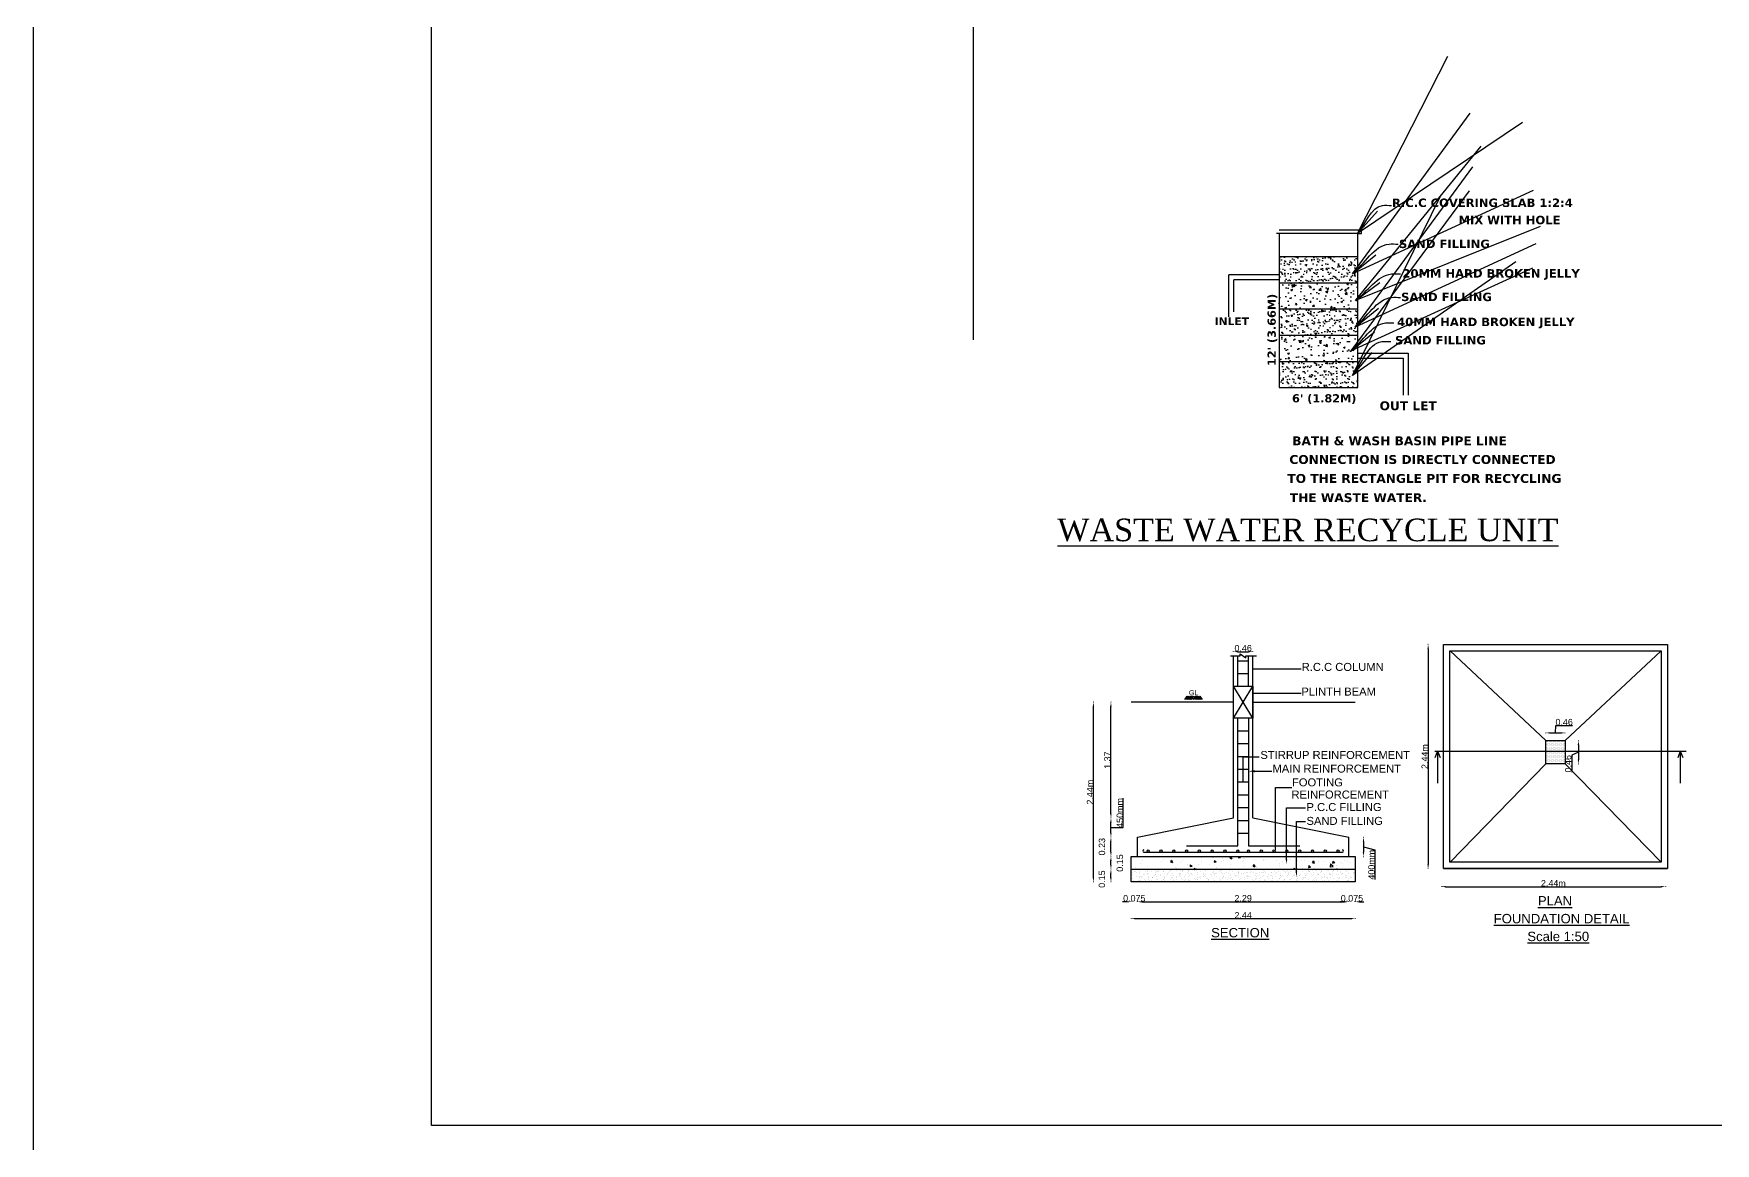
# Model space of a CAD drawing. Header units: metres. Extents: x -4258 to 185371, y -3317 to 113.
# Drawn here: x 4490.7 to 4546.6, y -717.4 to -680.5 of the extents above; entities that cross this region are included whole.
import ezdxf

# ---------------------------------------------------------------- set-up
doc = ezdxf.new("R2010")
doc.units = ezdxf.units.M
doc.header["$LTSCALE"] = 0.5
doc.header["$MEASUREMENT"] = 0
doc.styles.add('RD', font='ARIALN.TTF')
doc.styles.add('RomanS', font='verdanab.ttf')
doc.styles.add('S', font='swiss.ttf')
doc.styles.get("Standard").update_dxf_attribs({"font": 'times.ttf'})
doc.dimstyles.new('Aec_Arch_I$7', dxfattribs={"dimscale": 96, "dimtxt": 0.125, "dimasz": 0.125, "dimexe": 0.125, "dimexo": 0.125, "dimgap": 0.0625, "dimtad": 0, "dimdec": 1, "dimzin": 3, "dimdsep": 46, "dimlunit": 4, "dimtxsty": 'RomanS', "dimblk": 'OBLIQUE', "dimcen": 0.09375, "dimdle": 0.125, "dimadec": 0, "dimazin": 0, "dimtfac": 0.75, "dimtdec": 1, "dimtofl": 0, "dimtmove": 2, "dimatfit": 3, "dimfxl": 0, "dimfrac": 1, "dimtolj": 1, "dimtzin": 0, "dimarcsym": 0})
pattern_1 = [(50, (4502.26075, -693.5074), (0.5854746, -0.0512224), [0.06122, -0.673419]), (355, (4502.26075, -693.5074), (-0.113258, 0.613988), [0.048976, -0.538735]), (100.4514, (4502.30954, -693.51167), (0.472217, 0.562766), [0.052029, -0.572318]), (46.1842, (4502.26075, -693.34415), (0.871152, -0.135107), [0.09183, -1.010128]), (96.6356, (4502.3333, -693.3554), (0.762933, 0.795139), [0.078043, -0.858477]), (351.1842, (4502.26075, -693.34415), (0.762932, 0.79514), [0.073464, -0.808103]), (21, (4502.34237, -693.38496), (0.4872345, -0.328644), [0.06122, -0.673419]), (326, (4502.3424, -693.38496), (0.19861, 0.591915), [0.048976, -0.538735]), (71.4514, (4502.383, -693.41235), (0.685845, 0.26327), [0.052029, -0.572318]), (37.5, (4502.26075, -693.5074), (0.0099257, 0.2717297), [0, -0.532205, 0, -0.5468978, 0, -0.5407758]), (7.5, (4502.26075, -693.5074), (0.2147345, 0.3219446), [0, -0.3118133, 0, -0.519961, 0, -0.206107]), (327.5, (4502.07872, -693.5074), (0.4357407, -0.0184108), [0, -0.2040663, 0, -0.636687, 0, -0.8448346]), (317.5, (4501.9971, -693.5074), (0.4760346, 0.0817122), [0, -0.265286, 0, -0.4228254, 0, -0.599955])]

# ---------------------------------------------------------------- blocks, each defined once
blk = doc.blocks.new('_Oblique')
at = {"color": 0, "linetype": 'ByBlock', "lineweight": -2}
blk.add_line((-0.5, -0.5), (0.5, 0.5), dxfattribs=at)
blk = doc.blocks.new('fd')
at = {"color": 0}
for p, q in [((-65.9, 378.8), (-56.7, 378.8)), ((-63, 382.6), (-63, 382.9)), ((-63, 226.9), (-63, 378.8)), ((-59, 382.7), (-49, 382.7)), ((-59, 350.3), (-59, 378.8)), ((-56.7, 378.8), (-56.7, 380.8)), ((-56.7, 380.8), (-51.4, 376.9)), ((-51.4, 376.9), (-51.4, 378.8)), ((-51.4, 378.8), (-41.5, 378.8)), ((-49, 350.3), (-49, 378.8)), ((-45, 382.6), (-45, 382.9)), ((-45, 226.9), (-45, 378.8)), ((119.5, 389.4), (119.2, 389.4)), ((119.4, 385.4), (119.4, 183.4)), ((133.8, 389.4), (343.8, 389.4)), ((133.8, 389.4), (343.8, 389.4)), ((133.8, 179.4), (133.8, 389.4)), ((139.8, 383.4), (337.8, 383.4)), ((139.8, 185.4), (139.8, 383.4)), ((229.8, 299.4), (140.2, 383.4)), ((247.8, 299.4), (337.8, 383.4)), ((337.8, 383.4), (337.8, 185.4)), ((343.8, 389.4), (343.8, 179.4)), ((-59, 374.3), (-49, 374.3)), ((-45, 320.3), (-63, 350.3)), ((-63, 320.3), (-45, 350.3)), ((-63, 350.3), (-45, 350.3)), ((-63, 320.3), (-63, 350.3)), ((-59, 362.3), (-49, 362.3)), ((-45, 350.3), (-46.5, 347.8)), ((-45, 350.3), (-45, 320.3)), ((-194.2, 335.3), (-194.5, 335.3)), ((-194.3, 170.9), (-194.3, 331.3)), ((-177.8, 335.3), (-178.1, 335.3)), ((-177.9, 230.9), (-177.9, 331.3)), ((-63, 335.3), (-159, 335.3)), ((-106.8, 340.9), (-108.9, 338)), ((-105.8, 340.9), (-107.9, 338)), ((-104.8, 340.9), (-106.9, 338)), ((-103.7, 340.9), (-105.9, 338)), ((-102.7, 340.9), (-104.9, 338)), ((-101.7, 340.9), (-103.9, 338)), ((-100.7, 340.9), (-102.9, 338)), ((-100.7, 339.2), (-101.6, 338)), ((-100.7, 340.9), (-98.6, 338)), ((-100.7, 339.2), (-99.8, 338)), ((-99.7, 340.9), (-97.5, 338)), ((-98.7, 340.9), (-96.5, 338)), ((-97.7, 340.9), (-95.5, 338)), ((-96.7, 340.9), (-94.5, 338)), ((-95.7, 340.9), (-93.5, 338)), ((-94.7, 340.9), (-92.5, 338)), ((-45, 335.3), (51, 335.3)), ((-45, 320.3), (-63, 320.3)), ((-49, 320.3), (-59, 320.3)), ((-59, 200.9), (-59, 320.3)), ((-49, 320.3), (-49, 200.9)), ((-49, 308.3), (-59, 308.3)), ((229.8, 306.4), (229.8, 306.7)), ((233.8, 306.6), (243.8, 306.6)), ((238.8, 306.6), (239, 313.5)), ((239, 313.5), (254.8, 313.5)), ((247.8, 306.4), (247.8, 306.7)), ((-49, 296.3), (-59, 296.3)), ((-49, 284.3), (-59, 284.3)), ((229.8, 299.4), (247.8, 299.4)), ((229.8, 277.5), (229.8, 299.4)), ((247.8, 299.4), (247.8, 277.5)), ((260.3, 288.5), (254, 285.6)), ((254, 285.6), (254, 269.8)), ((260.1, 299.4), (260.4, 299.4)), ((260.3, 295.4), (260.3, 281.5)), ((-49, 272.3), (-59, 272.3)), ((229.8, 277.5), (140.2, 185.4)), ((247.8, 277.5), (229.8, 277.5)), ((247.8, 277.5), (337.8, 185.4)), ((260.1, 277.5), (260.4, 277.5)), ((-49, 260.3), (-59, 260.3)), ((-166.4, 217.9), (-166.4, 245.4)), ((-49, 248.3), (-59, 248.3)), ((-177.8, 226.9), (-178.1, 226.9)), ((-177.8, 226.9), (-178.1, 226.9)), ((-177.9, 212.9), (-177.9, 222.9)), ((-153, 208.9), (-63, 226.9)), ((-49, 236.3), (-59, 236.3)), ((-49, 224.3), (-59, 224.3)), ((-45, 226.9), (45, 208.9)), ((-177.8, 208.9), (-178.1, 208.9)), ((-177.8, 208.9), (-178.1, 208.9)), ((-177.9, 217.9), (-166.4, 217.9)), ((-153, 190.9), (-153, 208.9)), ((-49, 212.3), (-59, 212.3)), ((45, 190.9), (45, 208.9)), ((58.6, 208.9), (58.9, 208.9)), ((-177.8, 190.9), (-178.1, 190.9)), ((-177.8, 190.9), (-178.1, 190.9)), ((-177.9, 194.9), (-177.9, 204.9)), ((-159, 190.9), (51, 190.9)), ((-159, 166.9), (-159, 190.9)), ((-147, 194.9), (39, 194.9)), ((-107, 200.9), (-59, 200.9)), ((-49, 200.9), (-1, 200.9)), ((51, 190.9), (51, 166.9)), ((58.6, 190.9), (58.9, 190.9)), ((58.8, 204.9), (58.8, 194.9)), ((58.8, 199.9), (69.6, 196.9)), ((69.6, 196.9), (69.6, 169.3)), ((-177.8, 178.9), (-178.1, 178.9)), ((-177.8, 178.9), (-178.1, 178.9)), ((-177.9, 182.9), (-177.9, 186.9)), ((-177.9, 170.9), (-177.9, 174.9)), ((-159, 178.9), (51, 178.9)), ((119.5, 179.4), (119.2, 179.4)), ((133.8, 179.4), (343.8, 179.4)), ((343.8, 179.4), (133.8, 179.4)), ((337.8, 185.4), (139.8, 185.4)), ((-194.2, 166.9), (-194.5, 166.9)), ((-177.8, 166.9), (-178.1, 166.9)), ((51, 166.9), (-159, 166.9)), ((131.8, 162.7), (131.8, 162.4)), ((135.8, 162.5), (337.8, 162.5)), ((341.8, 162.7), (341.8, 162.4)), ((-163, 148.3), (-167, 148.3)), ((-159, 148.2), (-159, 148.5)), ((-153, 148.2), (-153, 148.5)), ((-153, 148.2), (-153, 148.5)), ((-149, 148.3), (41, 148.3)), ((-149, 148.3), (-145, 148.3)), ((41, 148.3), (37, 148.3)), ((45, 148.2), (45, 148.5)), ((45, 148.2), (45, 148.5)), ((51, 148.2), (51, 148.5)), ((55, 148.3), (59, 148.3)), ((-159, 132.7), (-159, 132.4)), ((-155, 132.6), (47, 132.6)), ((51, 132.7), (51, 132.4))]:
    blk.add_line(p, q, dxfattribs=at)
at = {"color": 0, "linetype": 'Continuous'}
for p, q in [((230.3, 298.2), (230.3, 298.2)), ((230.3, 295.7), (230.3, 295.7)), ((230.3, 293.2), (230.3, 293.2)), ((230.3, 290.7), (230.3, 290.7)), ((230.3, 288.2), (230.3, 288.2)), ((230.3, 285.7), (230.3, 285.7)), ((230.9, 299.4), (230.9, 299.4)), ((230.9, 296.9), (230.9, 296.9)), ((230.9, 294.4), (230.9, 294.4)), ((230.9, 291.9), (230.9, 291.9)), ((230.9, 289.4), (230.9, 289.4)), ((230.9, 286.9), (230.9, 286.9)), ((230.9, 284.4), (230.9, 284.4)), ((231.6, 298.2), (231.6, 298.2)), ((231.6, 295.7), (231.6, 295.7)), ((231.6, 293.2), (231.6, 293.2)), ((231.6, 290.7), (231.6, 290.7)), ((231.6, 288.2), (231.6, 288.2)), ((231.6, 285.7), (231.6, 285.7)), ((232.2, 299.4), (232.2, 299.4)), ((232.2, 296.9), (232.2, 296.9)), ((232.2, 294.4), (232.2, 294.4)), ((232.2, 291.9), (232.2, 291.9)), ((232.2, 289.4), (232.2, 289.4)), ((232.2, 286.9), (232.2, 286.9)), ((232.2, 284.4), (232.2, 284.4)), ((232.8, 298.2), (232.8, 298.2)), ((232.8, 295.7), (232.8, 295.7)), ((232.8, 293.2), (232.8, 293.2)), ((232.8, 290.7), (232.8, 290.7)), ((232.8, 288.2), (232.8, 288.2)), ((232.8, 285.7), (232.8, 285.7)), ((233.4, 299.4), (233.4, 299.4)), ((233.4, 296.9), (233.4, 296.9)), ((233.4, 294.4), (233.4, 294.4)), ((233.4, 291.9), (233.4, 291.9)), ((233.4, 289.4), (233.4, 289.4)), ((233.4, 286.9), (233.4, 286.9)), ((233.4, 284.4), (233.4, 284.4)), ((234.1, 298.2), (234.1, 298.2)), ((234.1, 295.7), (234.1, 295.7)), ((234.1, 293.2), (234.1, 293.2)), ((234.1, 290.7), (234.1, 290.7)), ((234.1, 288.2), (234.1, 288.2)), ((234.1, 285.7), (234.1, 285.7)), ((234.7, 299.4), (234.7, 299.4)), ((234.7, 296.9), (234.7, 296.9)), ((234.7, 294.4), (234.7, 294.4)), ((234.7, 291.9), (234.7, 291.9)), ((234.7, 289.4), (234.7, 289.4)), ((234.7, 286.9), (234.7, 286.9)), ((234.7, 284.4), (234.7, 284.4)), ((235.3, 298.2), (235.3, 298.2)), ((235.3, 295.7), (235.3, 295.7)), ((235.3, 293.2), (235.3, 293.2)), ((235.3, 290.7), (235.3, 290.7)), ((235.3, 288.2), (235.3, 288.2)), ((235.3, 285.7), (235.3, 285.7)), ((235.9, 299.4), (235.9, 299.4)), ((235.9, 296.9), (235.9, 296.9)), ((235.9, 294.4), (235.9, 294.4)), ((235.9, 291.9), (235.9, 291.9)), ((235.9, 289.4), (235.9, 289.4)), ((235.9, 286.9), (235.9, 286.9)), ((235.9, 284.4), (235.9, 284.4)), ((236.6, 298.2), (236.6, 298.2)), ((236.6, 295.7), (236.6, 295.7)), ((236.6, 293.2), (236.6, 293.2)), ((236.6, 290.7), (236.6, 290.7)), ((236.6, 288.2), (236.6, 288.2)), ((236.6, 285.7), (236.6, 285.7)), ((237.2, 299.4), (237.2, 299.4)), ((237.2, 296.9), (237.2, 296.9)), ((237.2, 294.4), (237.2, 294.4)), ((237.2, 291.9), (237.2, 291.9)), ((237.2, 289.4), (237.2, 289.4)), ((237.2, 286.9), (237.2, 286.9)), ((237.2, 284.4), (237.2, 284.4)), ((237.8, 298.2), (237.8, 298.2)), ((237.8, 295.7), (237.8, 295.7)), ((237.8, 293.2), (237.8, 293.2)), ((237.8, 290.7), (237.8, 290.7)), ((237.8, 288.2), (237.8, 288.2)), ((237.8, 285.7), (237.8, 285.7)), ((238.4, 299.4), (238.4, 299.4)), ((238.4, 296.9), (238.4, 296.9)), ((238.4, 294.4), (238.4, 294.4)), ((238.4, 291.9), (238.4, 291.9)), ((238.4, 289.4), (238.4, 289.4)), ((238.4, 286.9), (238.4, 286.9)), ((238.4, 284.4), (238.4, 284.4)), ((239.1, 298.2), (239.1, 298.2)), ((239.1, 295.7), (239.1, 295.7)), ((239.1, 293.2), (239.1, 293.2)), ((239.1, 290.7), (239.1, 290.7)), ((239.1, 288.2), (239.1, 288.2)), ((239.1, 285.7), (239.1, 285.7)), ((239.7, 299.4), (239.7, 299.4)), ((239.7, 296.9), (239.7, 296.9)), ((239.7, 294.4), (239.7, 294.4)), ((239.7, 291.9), (239.7, 291.9)), ((239.7, 289.4), (239.7, 289.4)), ((239.7, 286.9), (239.7, 286.9)), ((239.7, 284.4), (239.7, 284.4)), ((240.3, 298.2), (240.3, 298.2)), ((240.3, 295.7), (240.3, 295.7)), ((240.3, 293.2), (240.3, 293.2)), ((240.3, 290.7), (240.3, 290.7)), ((240.3, 288.2), (240.3, 288.2)), ((240.3, 285.7), (240.3, 285.7)), ((240.9, 299.4), (240.9, 299.4)), ((240.9, 296.9), (240.9, 296.9)), ((240.9, 294.4), (240.9, 294.4)), ((240.9, 291.9), (240.9, 291.9)), ((240.9, 289.4), (240.9, 289.4)), ((240.9, 286.9), (240.9, 286.9)), ((240.9, 284.4), (240.9, 284.4)), ((241.6, 298.2), (241.6, 298.2)), ((241.6, 295.7), (241.6, 295.7)), ((241.6, 293.2), (241.6, 293.2)), ((241.6, 290.7), (241.6, 290.7)), ((241.6, 288.2), (241.6, 288.2)), ((241.6, 285.7), (241.6, 285.7)), ((242.2, 299.4), (242.2, 299.4)), ((242.2, 296.9), (242.2, 296.9)), ((242.2, 294.4), (242.2, 294.4)), ((242.2, 291.9), (242.2, 291.9)), ((242.2, 289.4), (242.2, 289.4)), ((242.2, 286.9), (242.2, 286.9)), ((242.2, 284.4), (242.2, 284.4)), ((242.8, 298.2), (242.8, 298.2)), ((242.8, 295.7), (242.8, 295.7)), ((242.8, 293.2), (242.8, 293.2)), ((242.8, 290.7), (242.8, 290.7)), ((242.8, 288.2), (242.8, 288.2)), ((242.8, 285.7), (242.8, 285.7)), ((243.4, 299.4), (243.4, 299.4)), ((243.4, 296.9), (243.4, 296.9)), ((243.4, 294.4), (243.4, 294.4)), ((243.4, 291.9), (243.4, 291.9)), ((243.4, 289.4), (243.4, 289.4)), ((243.4, 286.9), (243.4, 286.9)), ((243.4, 284.4), (243.4, 284.4)), ((244.1, 298.2), (244.1, 298.2)), ((244.1, 295.7), (244.1, 295.7)), ((244.1, 293.2), (244.1, 293.2)), ((244.1, 290.7), (244.1, 290.7)), ((244.1, 288.2), (244.1, 288.2)), ((244.1, 285.7), (244.1, 285.7)), ((244.7, 299.4), (244.7, 299.4)), ((244.7, 296.9), (244.7, 296.9)), ((244.7, 294.4), (244.7, 294.4)), ((244.7, 291.9), (244.7, 291.9)), ((244.7, 289.4), (244.7, 289.4)), ((244.7, 286.9), (244.7, 286.9)), ((244.7, 284.4), (244.7, 284.4)), ((245.3, 298.2), (245.3, 298.2)), ((245.3, 295.7), (245.3, 295.7)), ((245.3, 293.2), (245.3, 293.2)), ((245.3, 290.7), (245.3, 290.7)), ((245.3, 288.2), (245.3, 288.2)), ((245.3, 285.7), (245.3, 285.7)), ((245.9, 299.4), (245.9, 299.4)), ((245.9, 296.9), (245.9, 296.9)), ((245.9, 294.4), (245.9, 294.4)), ((245.9, 291.9), (245.9, 291.9)), ((245.9, 289.4), (245.9, 289.4)), ((245.9, 286.9), (245.9, 286.9)), ((245.9, 284.4), (245.9, 284.4)), ((246.6, 298.2), (246.6, 298.2)), ((246.6, 295.7), (246.6, 295.7)), ((246.6, 293.2), (246.6, 293.2)), ((246.6, 290.7), (246.6, 290.7)), ((246.6, 288.2), (246.6, 288.2)), ((246.6, 285.7), (246.6, 285.7)), ((247.2, 299.4), (247.2, 299.4)), ((247.2, 296.9), (247.2, 296.9)), ((247.2, 294.4), (247.2, 294.4)), ((247.2, 291.9), (247.2, 291.9)), ((247.2, 289.4), (247.2, 289.4)), ((247.2, 286.9), (247.2, 286.9)), ((247.2, 284.4), (247.2, 284.4)), ((230.3, 283.2), (230.3, 283.2)), ((230.3, 280.7), (230.3, 280.7)), ((230.3, 278.2), (230.3, 278.2)), ((230.9, 281.9), (230.9, 281.9)), ((230.9, 279.4), (230.9, 279.4)), ((231.6, 283.2), (231.6, 283.2)), ((231.6, 280.7), (231.6, 280.7)), ((231.6, 278.2), (231.6, 278.2)), ((232.2, 281.9), (232.2, 281.9)), ((232.2, 279.4), (232.2, 279.4)), ((232.8, 283.2), (232.8, 283.2)), ((232.8, 280.7), (232.8, 280.7)), ((232.8, 278.2), (232.8, 278.2)), ((233.4, 281.9), (233.4, 281.9)), ((233.4, 279.4), (233.4, 279.4)), ((234.1, 283.2), (234.1, 283.2)), ((234.1, 280.7), (234.1, 280.7)), ((234.1, 278.2), (234.1, 278.2)), ((234.7, 281.9), (234.7, 281.9)), ((234.7, 279.4), (234.7, 279.4)), ((235.3, 283.2), (235.3, 283.2)), ((235.3, 280.7), (235.3, 280.7)), ((235.3, 278.2), (235.3, 278.2)), ((235.9, 281.9), (235.9, 281.9)), ((235.9, 279.4), (235.9, 279.4)), ((236.6, 283.2), (236.6, 283.2)), ((236.6, 280.7), (236.6, 280.7)), ((236.6, 278.2), (236.6, 278.2)), ((237.2, 281.9), (237.2, 281.9)), ((237.2, 279.4), (237.2, 279.4)), ((237.8, 283.2), (237.8, 283.2)), ((237.8, 280.7), (237.8, 280.7)), ((237.8, 278.2), (237.8, 278.2)), ((238.4, 281.9), (238.4, 281.9)), ((238.4, 279.4), (238.4, 279.4)), ((239.1, 283.2), (239.1, 283.2)), ((239.1, 280.7), (239.1, 280.7)), ((239.1, 278.2), (239.1, 278.2)), ((239.7, 281.9), (239.7, 281.9)), ((239.7, 279.4), (239.7, 279.4)), ((240.3, 283.2), (240.3, 283.2)), ((240.3, 280.7), (240.3, 280.7)), ((240.3, 278.2), (240.3, 278.2)), ((240.9, 281.9), (240.9, 281.9)), ((240.9, 279.4), (240.9, 279.4)), ((241.6, 283.2), (241.6, 283.2)), ((241.6, 280.7), (241.6, 280.7)), ((241.6, 278.2), (241.6, 278.2)), ((242.2, 281.9), (242.2, 281.9)), ((242.2, 279.4), (242.2, 279.4)), ((242.8, 283.2), (242.8, 283.2)), ((242.8, 280.7), (242.8, 280.7)), ((242.8, 278.2), (242.8, 278.2)), ((243.4, 281.9), (243.4, 281.9)), ((243.4, 279.4), (243.4, 279.4)), ((244.1, 283.2), (244.1, 283.2)), ((244.1, 280.7), (244.1, 280.7)), ((244.1, 278.2), (244.1, 278.2)), ((244.7, 281.9), (244.7, 281.9)), ((244.7, 279.4), (244.7, 279.4)), ((245.3, 283.2), (245.3, 283.2)), ((245.3, 280.7), (245.3, 280.7)), ((245.3, 278.2), (245.3, 278.2)), ((245.9, 281.9), (245.9, 281.9)), ((245.9, 279.4), (245.9, 279.4)), ((246.6, 283.2), (246.6, 283.2)), ((246.6, 280.7), (246.6, 280.7)), ((246.6, 278.2), (246.6, 278.2)), ((247.2, 281.9), (247.2, 281.9)), ((247.2, 279.4), (247.2, 279.4)), ((-147.2, 190.8), (-147.2, 190.8)), ((-112.9, 190.7), (-112.9, 190.7)), ((-107.5, 190.8), (-107.5, 190.8)), ((-103, 190.4), (-103, 190.4)), ((-93, 190), (-93, 190)), ((-83, 189.6), (-83, 189.6)), ((-81.4, 189.6), (-81.4, 189.6)), ((-73, 189.3), (-73, 189.3)), ((-65.5, 190.6), (-66.6, 189.1)), ((-65.5, 190.6), (-64.7, 188.5)), ((-64.1, 189.6), (-64.1, 189.6)), ((-58.4, 190.9), (-58.5, 189.6)), ((-58.5, 189.6), (-56.6, 189.9)), ((-57.7, 190.9), (-56.6, 189.9)), ((-53.3, 189.2), (-53.3, 189.2)), ((22.1, 190.7), (22.1, 190.7)), ((43, 190.4), (43, 190.4)), ((-158.6, 178), (-158.6, 178)), ((-158, 173.8), (-158, 173.8)), ((-157.4, 176.1), (-157.4, 176.1)), ((-155.6, 176.4), (-155.6, 176.4)), ((-155.3, 180.3), (-155.3, 180.3)), ((-155.1, 177), (-155.1, 177)), ((-154, 175.8), (-154, 175.8)), ((-151.6, 176.3), (-151.6, 176.3)), ((-151.6, 176.1), (-151.6, 176.1)), ((-151.4, 174.6), (-151.4, 174.6)), ((-149.8, 184.6), (-149.8, 184.6)), ((-148.7, 187.5), (-148.7, 187.5)), ((-147.4, 173.5), (-147.4, 173.5)), ((-146.8, 174.1), (-146.8, 174.1)), ((-146.5, 178.2), (-146.5, 178.2)), ((-145.8, 176.5), (-145.8, 176.5)), ((-144.1, 177.1), (-144.1, 177.1)), ((-144, 177.4), (-144, 177.4)), ((-143.9, 181.1), (-143.9, 181.1)), ((-143.7, 174.9), (-143.7, 174.9)), ((-143.5, 173.5), (-143.5, 173.5)), ((-142.7, 174.7), (-142.7, 174.7)), ((-140, 176.7), (-140, 176.7)), ((-136.3, 177.7), (-136.3, 177.7)), ((-136, 175.9), (-136, 175.9)), ((-135.8, 174.2), (-135.8, 174.2)), ((-135.7, 173.6), (-135.7, 173.6)), ((-135.2, 177.1), (-135.2, 177.1)), ((-134.3, 176.9), (-134.3, 176.9)), ((-133.5, 176.8), (-133.5, 176.8)), ((-132.9, 177.4), (-132.9, 177.4)), ((-131.4, 173.8), (-131.4, 173.8)), ((-130.8, 186.3), (-130.8, 186.3)), ((-128.7, 187.7), (-128.7, 187.7)), ((-128.5, 178.3), (-128.5, 178.3)), ((-128.5, 177), (-128.5, 177)), ((-128.3, 176.4), (-128.3, 176.4)), ((-128.1, 174.8), (-128.1, 174.8)), ((-126, 178.9), (-126, 178.9)), ((-126, 178.9), (-126, 178.9)), ((-125.2, 173.9), (-125.2, 173.9)), ((-124.7, 174.5), (-124.7, 174.5)), ((-123.9, 176.2), (-123.9, 176.2)), ((-122.7, 177.2), (-122.7, 177.2)), ((-121.1, 187.3), (-122.1, 185.8)), ((-122.1, 185.8), (-120.3, 185.2)), ((-121.9, 177.5), (-121.9, 177.5)), ((-121.1, 187.3), (-120.3, 185.2)), ((-120.7, 177.6), (-120.7, 177.6)), ((-120.4, 175.1), (-120.4, 175.1)), ((-117.3, 180.3), (-117.3, 180.3)), ((-116.9, 177.4), (-116.9, 177.4)), ((-116.8, 179.8), (-116.8, 179.8)), ((-116.6, 179), (-116.6, 179)), ((-116.4, 178.6), (-116.4, 178.6)), ((-113.7, 174.6), (-113.7, 174.6)), ((-113.5, 173.8), (-113.5, 173.8)), ((-113, 177.9), (-113, 177.9)), ((-112.7, 175.1), (-112.7, 175.1)), ((-112.6, 185.4), (-112.6, 185.4)), ((-112.5, 173.8), (-112.5, 173.8)), ((-111.3, 177.2), (-111.3, 177.2)), ((-111.1, 177.6), (-111.1, 177.6)), ((-110.8, 187.4), (-110.8, 187.4)), ((-110.8, 177.8), (-110.8, 177.8)), ((-108, 173.6), (-108, 173.6)), ((-106.5, 183.3), (-106.5, 183.3)), ((-106, 176.2), (-106, 176.2)), ((-105.4, 177.8), (-105.4, 177.8)), ((-105.2, 177.5), (-105.2, 177.5)), ((-105.1, 176.6), (-105.1, 176.6)), ((-104.9, 175), (-104.9, 175)), ((-103.5, 183.1), (-103.6, 181.3)), ((-103.6, 181.3), (-101.7, 181.6)), ((-103.5, 183.1), (-101.7, 181.6)), ((-103, 174.4), (-103, 174.4)), ((-102.5, 174.9), (-102.5, 174.9)), ((-102.3, 173.8), (-102.3, 173.8)), ((-101.3, 174.1), (-101.3, 174.1)), ((-99.4, 180), (-100.1, 178.9)), ((-99.8, 177.9), (-99.8, 177.9)), ((-99.6, 178), (-99.6, 178)), ((-99.4, 180), (-98.9, 178.9)), ((-98.4, 178.7), (-98.4, 178.7)), ((-97.4, 177.8), (-97.4, 177.8)), ((-97.3, 179.5), (-97.3, 179.5)), ((-97.1, 175.4), (-97.1, 175.4)), ((-96.5, 173.9), (-96.5, 173.9)), ((-95.6, 182.9), (-95.6, 182.9)), ((-93.8, 178.2), (-93.8, 178.2)), ((-93.8, 176.5), (-93.8, 176.5)), ((-92.9, 186.2), (-92.9, 186.2)), ((-91.5, 175), (-91.5, 175)), ((-90.7, 174.1), (-90.7, 174.1)), ((-89.7, 178.1), (-89.7, 178.1)), ((-89.2, 174.1), (-89.2, 174.1)), ((-89.1, 177.6), (-89.1, 177.6)), ((-88.6, 178.2), (-88.6, 178.2)), ((-88, 178.4), (-88, 178.4)), ((-85.4, 183.2), (-85.4, 183.2)), ((-84.9, 174.3), (-84.9, 174.3)), ((-83.4, 174.2), (-83.4, 174.2)), ((-82.6, 175.4), (-82.6, 175.4)), ((-82.2, 178.6), (-82.2, 178.6)), ((-81.8, 176.8), (-81.8, 176.8)), ((-81.6, 175.3), (-81.6, 175.3)), ((-80.9, 187.2), (-81, 185.4)), ((-81, 185.4), (-79.2, 185.8)), ((-80.9, 187.2), (-79.2, 185.8)), ((-80.8, 174.8), (-80.8, 174.8)), ((-80.3, 175.3), (-80.3, 175.3)), ((-79.4, 180.2), (-79.4, 180.2)), ((-79.1, 174.5), (-79.1, 174.5)), ((-77.6, 178.3), (-77.6, 178.3)), ((-76.5, 178.7), (-76.5, 178.7)), ((-75.9, 176.6), (-75.9, 176.6)), ((-75.1, 177.8), (-75.1, 177.8)), ((-74.5, 186.1), (-74.5, 186.1)), ((-74.2, 178), (-74.2, 178)), ((-73.9, 175.6), (-73.9, 175.6)), ((-73.4, 174.7), (-73.4, 174.7)), ((-72.8, 187.4), (-72.8, 187.4)), ((-71.3, 174.4), (-71.3, 174.4)), ((-69.3, 175.4), (-69.3, 175.4)), ((-67.6, 174.9), (-67.6, 174.9)), ((-66.9, 178), (-66.9, 178)), ((-66.6, 189.1), (-64.7, 188.5)), ((-66.5, 178.3), (-66.5, 178.3)), ((-66.4, 178.6), (-66.4, 178.6)), ((-66, 183.7), (-66, 183.7)), ((-65.9, 174.3), (-65.9, 174.3)), ((-63.8, 176.9), (-63.8, 176.9)), ((-63, 188.9), (-63, 188.9)), ((-61.8, 175.1), (-61.8, 175.1)), ((-58.7, 175.2), (-58.7, 175.2)), ((-58.5, 177), (-58.5, 177)), ((-58.3, 175.5), (-58.3, 175.5)), ((-58.2, 175.7), (-58.2, 175.7)), ((-56, 175.3), (-56, 175.3)), ((-55.4, 178.7), (-55.4, 178.7)), ((-54.9, 186.1), (-54.9, 186.1)), ((-54.1, 187.4), (-54.1, 187.4)), ((-53.3, 174.5), (-53.3, 174.5)), ((-53, 188.5), (-53, 188.5)), ((-52.5, 175.8), (-52.5, 175.8)), ((-52.3, 181.7), (-52.3, 181.7)), ((-50.9, 178.2), (-50.9, 178.2)), ((-50.6, 175.8), (-50.6, 175.8)), ((-50.2, 175.5), (-50.2, 175.5)), ((-47.2, 175.8), (-47.2, 175.8)), ((-45.8, 176.9), (-45.8, 176.9)), ((-45, 178.2), (-45, 178.2)), ((-43.8, 183.3), (-44.8, 181.8)), ((-44.8, 181.8), (-43, 181.2)), ((-44.8, 178.5), (-44.8, 178.5)), ((-44.5, 175.6), (-44.5, 175.6)), ((-43.8, 183.3), (-43, 181.2)), ((-43.2, 178.6), (-43.2, 178.6)), ((-43, 188.2), (-43, 188.2)), ((-42.6, 174.5), (-42.6, 174.5)), ((-41.5, 181.3), (-41.5, 181.3)), ((-41.4, 180.1), (-41.4, 180.1)), ((-41.2, 174.8), (-41.2, 174.8)), ((-38.7, 175.8), (-38.7, 175.8)), ((-36.5, 175.6), (-36.5, 175.6)), ((-36, 176.1), (-36, 176.1)), ((-35.2, 177.3), (-35.2, 177.3)), ((-35, 175.7), (-35, 175.7)), ((-34.8, 187.9), (-34.8, 187.9)), ((-34.8, 187.3), (-34.8, 187.3)), ((-33.7, 177.2), (-33.7, 177.2)), ((-33.1, 187.8), (-33.1, 187.8)), ((-32.9, 176), (-32.9, 176)), ((-30, 173.7), (-30, 173.7)), ((-27.6, 178.5), (-27.6, 178.5)), ((-27.3, 176), (-27.3, 176)), ((-27.1, 176.2), (-27.1, 176.2)), ((-25, 176.3), (-25, 176.3)), ((-23.3, 174.9), (-23.3, 174.9)), ((-23.1, 187.4), (-23.1, 187.4)), ((-22.5, 176.1), (-22.5, 176.1)), ((-21.3, 176.4), (-21.3, 176.4)), ((-20.3, 184.5), (-20.3, 184.5)), ((-19.9, 178.8), (-19.9, 178.8)), ((-19.5, 182), (-19.5, 182)), ((-19.4, 174.7), (-19.4, 174.7)), ((-16.9, 186), (-16.9, 186)), ((-15.8, 177.3), (-15.8, 177.3)), ((-15.6, 176.6), (-15.6, 176.6)), ((-15, 178.5), (-15, 178.5)), ((-14.3, 176), (-14.3, 176)), ((-13.8, 176.5), (-13.8, 176.5)), ((-13.1, 187.1), (-13.1, 187.1)), ((-12, 177.5), (-12, 177.5)), ((-11.8, 175.9), (-11.8, 175.9)), ((-11.4, 173.5), (-11.4, 173.5)), ((-11.2, 175.1), (-11.2, 175.1)), ((-10, 187.9), (-10, 187.9)), ((-9.8, 176.8), (-9.8, 176.8)), ((-6.2, 179.9), (-6.4, 178.9)), ((-6.2, 179.9), (-5.1, 178.9)), ((-5.6, 173.7), (-5.6, 173.7)), ((-4.4, 178.7), (-4.4, 178.7)), ((-4, 177), (-4, 177)), ((-4, 176.3), (-4, 176.3)), ((-3.6, 177.6), (-3.6, 177.6)), ((-3.4, 180), (-3.4, 180)), ((-3.1, 186.7), (-3.1, 186.7)), ((-2.8, 176.7), (-2.8, 176.7)), ((0.1, 174), (0.1, 174)), ((0.9, 187.5), (0.9, 187.5)), ((1.8, 177.2), (1.8, 177.2)), ((1.9, 180), (1.9, 180)), ((3.2, 187.2), (3.2, 187.2)), ((3.9, 174.9), (3.9, 174.9)), ((5.4, 173.8), (5.4, 173.8)), ((6.8, 175.2), (6.8, 175.2)), ((6.9, 186.4), (6.9, 186.4)), ((7.5, 182.3), (7.3, 180.6)), ((7.3, 180.5), (9.2, 180.9)), ((7.5, 182.3), (9.2, 180.9)), ((7.6, 177.3), (7.6, 177.3)), ((7.6, 176.5), (7.6, 176.5)), ((7.7, 179.8), (7.7, 179.8)), ((7.8, 176.4), (7.8, 176.4)), ((8.3, 177), (8.3, 177)), ((10.5, 173.5), (10.5, 173.5)), ((11.8, 186.6), (10.8, 185.1)), ((10.8, 185.1), (12.6, 184.5)), ((11.3, 177.7), (11.3, 177.7)), ((11.5, 176.1), (11.5, 176.1)), ((11.7, 186.2), (11.7, 186.2)), ((11.8, 186.6), (12.6, 184.5)), ((11.8, 173.7), (11.8, 173.7)), ((12.7, 179.7), (12.7, 179.7)), ((13.4, 177.5), (13.4, 177.5)), ((14.3, 177.6), (14.3, 177.6)), ((16.1, 173.5), (16.1, 173.5)), ((16.3, 173.7), (16.3, 173.7)), ((16.6, 174.1), (16.6, 174.1)), ((16.9, 186), (16.9, 186)), ((18.9, 175.5), (18.9, 175.5)), ((19.1, 177.7), (19.1, 177.7)), ((19.2, 176.5), (19.2, 176.5)), ((19.3, 177.1), (19.3, 177.1)), ((21.1, 185.9), (21.1, 185.9)), ((22.1, 173.9), (22.1, 173.9)), ((24.9, 177.9), (24.9, 177.9)), ((26.4, 177.9), (26.4, 177.9)), ((26.9, 185.6), (26.9, 185.6)), ((27.1, 180.3), (27.1, 180.3)), ((27.2, 175.2), (27.2, 175.2)), ((27.4, 173.6), (27.4, 173.6)), ((28, 183.9), (27.5, 181.2)), ((27.6, 181.2), (30.4, 181.5)), ((27.6, 174.2), (27.6, 174.2)), ((27.9, 174), (27.9, 174)), ((28, 183.9), (30.4, 181.6)), ((30.1, 186.5), (29.9, 184.7)), ((29.9, 184.7), (31.8, 185.1)), ((30, 176.8), (30, 176.8)), ((30.1, 186.5), (31.8, 185.1)), ((30.2, 174.4), (30.2, 174.4)), ((30.5, 177.4), (30.5, 177.4)), ((30.7, 178.1), (30.7, 178.1)), ((33.5, 179.3), (33.2, 178.9)), ((33.5, 179.3), (33.7, 178.9)), ((33.7, 174.2), (33.7, 174.2)), ((33.9, 182.8), (33.9, 182.8)), ((34.6, 179.9), (34.6, 179.9)), ((34.6, 177.9), (34.6, 177.9)), ((34.8, 176.4), (34.8, 176.4)), ((35.1, 173.9), (35.1, 173.9)), ((36.5, 178.3), (36.5, 178.3)), ((36.9, 185.3), (36.9, 185.3)), ((36.9, 175.6), (36.9, 175.6)), ((37.7, 176.8), (37.7, 176.8)), ((38.3, 173.9), (38.3, 173.9)), ((38.8, 174.5), (38.8, 174.5)), ((39, 184), (39, 184)), ((39.4, 174.4), (39.4, 174.4)), ((41.2, 187.1), (41.2, 187.1)), ((41.5, 177.5), (41.5, 177.5)), ((41.5, 173.4), (41.5, 173.4)), ((42.3, 178.5), (42.3, 178.5)), ((42.5, 176.7), (42.5, 176.7)), ((44.2, 186.3), (44.2, 186.3)), ((44.4, 178), (44.4, 178)), ((45.2, 174.6), (45.2, 174.6)), ((46.8, 184.9), (46.8, 184.9)), ((48, 178.7), (48, 178.7)), ((49, 175.8), (49, 175.8)), ((49.8, 174.6), (49.8, 174.6)), ((50.5, 175.4), (50.5, 175.4)), ((50.7, 173.8), (50.7, 173.8)), ((51, 174.8), (51, 174.8)), ((-158.8, 171.8), (-158.8, 171.8)), ((-158.6, 168.6), (-158.6, 168.6)), ((-158.5, 169.4), (-158.5, 169.4)), ((-157.8, 169.9), (-157.8, 169.9)), ((-157.1, 168), (-157.1, 168)), ((-154.3, 172.1), (-154.3, 172.1)), ((-153, 167.4), (-153, 167.4)), ((-152.5, 167.9), (-152.5, 167.9)), ((-151.3, 168.2), (-151.3, 168.2)), ((-151.1, 172.1), (-151.1, 172.1)), ((-151.1, 171), (-151.1, 171)), ((-150.5, 168.1), (-150.5, 168.1)), ((-150.2, 172.3), (-150.2, 172.3)), ((-149.7, 170.9), (-149.7, 170.9)), ((-148.5, 172.2), (-148.5, 172.2)), ((-146.4, 168.9), (-146.4, 168.9)), ((-145.5, 168.4), (-145.5, 168.4)), ((-143.1, 170.8), (-143.1, 170.8)), ((-142.9, 169.3), (-142.9, 169.3)), ((-142.7, 172.4), (-142.7, 172.4)), ((-141.5, 168.1), (-141.5, 168.1)), ((-139.8, 168.6), (-139.8, 168.6)), ((-139.1, 170.7), (-139.1, 170.7)), ((-138.9, 171.3), (-138.9, 171.3)), ((-138.6, 171.2), (-138.6, 171.2)), ((-136.9, 172.6), (-136.9, 172.6)), ((-135.5, 172), (-135.5, 172)), ((-135.2, 169.6), (-135.2, 169.6)), ((-135.2, 167.8), (-135.2, 167.8)), ((-134, 168.8), (-134, 168.8)), ((-131.2, 172.8), (-131.2, 172.8)), ((-130.8, 167.8), (-130.8, 167.8)), ((-130.3, 168.3), (-130.3, 168.3)), ((-128.5, 169), (-128.5, 169)), ((-128.2, 168.9), (-128.2, 168.9)), ((-127.8, 172.4), (-127.8, 172.4)), ((-127.7, 170.2), (-127.7, 170.2)), ((-127.6, 171.3), (-127.6, 171.3)), ((-127.3, 168.3), (-127.3, 168.3)), ((-125.4, 173), (-125.4, 173)), ((-122.4, 169.1), (-122.4, 169.1)), ((-121, 171.4), (-121, 171.4)), ((-120.2, 172.7), (-120.2, 172.7)), ((-119.9, 171.1), (-119.9, 171.1)), ((-119.7, 169.5), (-119.7, 169.5)), ((-119.6, 173.2), (-119.6, 173.2)), ((-119.3, 168.5), (-119.3, 168.5)), ((-119.3, 167.1), (-119.3, 167.1)), ((-116.9, 171.1), (-116.9, 171.1)), ((-116.6, 169.3), (-116.6, 169.3)), ((-116.4, 171.6), (-116.4, 171.6)), ((-116.4, 169.3), (-116.4, 169.3)), ((-113.8, 173.4), (-113.8, 173.4)), ((-112.3, 172.3), (-112.3, 172.3)), ((-111.9, 169.8), (-111.9, 169.8)), ((-110.9, 169.5), (-110.9, 169.5)), ((-108.9, 171.7), (-108.9, 171.7)), ((-108.7, 168.2), (-108.7, 168.2)), ((-108.1, 168.8), (-108.1, 168.8)), ((-105.9, 166.9), (-105.9, 166.9)), ((-105.4, 171.7), (-105.4, 171.7)), ((-105.1, 169.7), (-105.1, 169.7)), ((-105.1, 168.2), (-105.1, 168.2)), ((-104.5, 172.6), (-104.5, 172.6)), ((-104, 168.5), (-104, 168.5)), ((-103.8, 167), (-103.8, 167)), ((-99.3, 169.9), (-99.3, 169.9)), ((-98.4, 169.3), (-98.4, 169.3)), ((-97.6, 170.6), (-97.6, 170.6)), ((-97.1, 168.9), (-97.1, 168.9)), ((-96.6, 171.3), (-96.6, 171.3)), ((-96.4, 169.7), (-96.4, 169.7)), ((-96.1, 167.3), (-96.1, 167.3)), ((-94.8, 171.5), (-94.8, 171.5)), ((-94.2, 172), (-94.2, 172)), ((-93.8, 167.2), (-93.8, 167.2)), ((-93.5, 170.1), (-93.5, 170.1)), ((-90.9, 171.7), (-90.9, 171.7)), ((-90.1, 173), (-90.1, 173)), ((-89, 172.5), (-89, 172.5)), ((-88.7, 170.1), (-88.7, 170.1)), ((-87.7, 170.3), (-87.7, 170.3)), ((-86.5, 168.6), (-86.5, 168.6)), ((-86.3, 169.6), (-86.3, 169.6)), ((-86, 169.2), (-86, 169.2)), ((-83.2, 172.2), (-83.2, 172.2)), ((-82, 170.5), (-82, 170.5)), ((-81.3, 172.8), (-81.3, 172.8)), ((-80.7, 168.7), (-80.7, 168.7)), ((-80.5, 167.2), (-80.5, 167.2)), ((-78.8, 172), (-78.8, 172)), ((-76.2, 170.6), (-76.2, 170.6)), ((-75.9, 167.2), (-75.9, 167.2)), ((-75.1, 168.5), (-75.1, 168.5)), ((-75, 169.3), (-75, 169.3)), ((-73.4, 167), (-73.4, 167)), ((-73.3, 171.5), (-73.3, 171.5)), ((-73.1, 169.9), (-73.1, 169.9)), ((-72.8, 167.5), (-72.8, 167.5)), ((-72.6, 171.9), (-72.6, 171.9)), ((-72.1, 172.4), (-72.1, 172.4)), ((-70.4, 170.8), (-70.4, 170.8)), ((-68.4, 169.7), (-68.4, 169.7)), ((-67.6, 170.9), (-67.6, 170.9)), ((-67.6, 167.2), (-67.6, 167.2)), ((-65.7, 172.7), (-65.7, 172.7)), ((-65.4, 170.3), (-65.4, 170.3)), ((-64.6, 171), (-64.6, 171)), ((-64.3, 169), (-64.3, 169)), ((-63.8, 169.6), (-63.8, 169.6)), ((-63.8, 167.5), (-63.8, 167.5)), ((-61.8, 167.4), (-61.8, 167.4)), ((-61.1, 172.6), (-61.1, 172.6)), ((-60.9, 172.1), (-60.9, 172.1)), ((-60, 173.3), (-60, 173.3)), ((-58.8, 171.2), (-58.8, 171.2)), ((-58, 173), (-58, 173)), ((-57.4, 169), (-57.4, 169)), ((-57.2, 167.4), (-57.2, 167.4)), ((-56.2, 170), (-56.2, 170)), ((-56.1, 167.6), (-56.1, 167.6)), ((-53, 171.4), (-53, 171.4)), ((-52.8, 169.7), (-52.8, 169.7)), ((-50.4, 172.3), (-50.4, 172.3)), ((-50.3, 167.8), (-50.3, 167.8)), ((-50, 171.7), (-50, 171.7)), ((-49.9, 172.9), (-49.9, 172.9)), ((-49.8, 170.2), (-49.8, 170.2)), ((-49.5, 167.7), (-49.5, 167.7)), ((-48.7, 172.4), (-48.7, 172.4)), ((-47.3, 171.6), (-47.3, 171.6)), ((-45.8, 167.6), (-45.8, 167.6)), ((-45, 168.9), (-45, 168.9)), ((-44.5, 168), (-44.5, 168)), ((-42.4, 172.9), (-42.4, 172.9)), ((-42.1, 170.5), (-42.1, 170.5)), ((-42.1, 169.4), (-42.1, 169.4)), ((-41.6, 170), (-41.6, 170)), ((-41.5, 171.8), (-41.5, 171.8)), ((-38.9, 173), (-38.9, 173)), ((-38.7, 168.2), (-38.7, 168.2)), ((-38.3, 170), (-38.3, 170)), ((-37.5, 171.3), (-37.5, 171.3)), ((-35.7, 172), (-35.7, 172)), ((-34.7, 173.3), (-34.7, 173.3)), ((-34.2, 169.2), (-34.2, 169.2)), ((-34, 167.6), (-34, 167.6)), ((-33.7, 167.9), (-33.7, 167.9)), ((-33.4, 167.1), (-33.4, 167.1)), ((-32.9, 168.3), (-32.9, 168.3)), ((-30.8, 172.4), (-30.8, 172.4)), ((-30.6, 170.1), (-30.6, 170.1)), ((-29.9, 172.2), (-29.9, 172.2)), ((-28.2, 172.7), (-28.2, 172.7)), ((-27.7, 173.3), (-27.7, 173.3)), ((-27.1, 168.5), (-27.1, 168.5)), ((-26.8, 172), (-26.8, 172)), ((-26.6, 170.4), (-26.6, 170.4)), ((-26.2, 170.3), (-26.2, 170.3)), ((-26.2, 168), (-26.2, 168)), ((-24.1, 172.3), (-24.1, 172.3)), ((-22.4, 167.2), (-22.4, 167.2)), ((-21.4, 168.7), (-21.4, 168.7)), ((-20, 169.8), (-20, 169.8)), ((-19.5, 170.4), (-19.5, 170.4)), ((-19.2, 173.2), (-19.2, 173.2)), ((-18.8, 170.7), (-18.8, 170.7)), ((-18.7, 172.7), (-18.7, 172.7)), ((-18.4, 172.5), (-18.4, 172.5)), ((-16.7, 173.4), (-16.7, 173.4)), ((-15.7, 167.9), (-15.7, 167.9)), ((-15.6, 168.9), (-15.6, 168.9)), ((-14.9, 169.2), (-14.9, 169.2)), ((-12.6, 172.7), (-12.6, 172.7)), ((-11.7, 167), (-11.7, 167)), ((-11.2, 167.5), (-11.2, 167.5)), ((-10.9, 169.4), (-10.9, 169.4)), ((-10.7, 167.8), (-10.7, 167.8)), ((-9.8, 169.1), (-9.8, 169.1)), ((-8.5, 170.5), (-8.5, 170.5)), ((-8.2, 170.4), (-8.2, 170.4)), ((-7.4, 171.6), (-7.4, 171.6)), ((-6.8, 172.9), (-6.8, 172.9)), ((-6.1, 173.1), (-6.1, 173.1)), ((-4, 169.3), (-4, 169.3)), ((-3.6, 168.2), (-3.6, 168.2)), ((-3.5, 172.2), (-3.5, 172.2)), ((-3.3, 170.6), (-3.3, 170.6)), ((-3, 168.2), (-3, 168.2)), ((-1, 173.1), (-1, 173.1)), ((-0.7, 172.8), (-0.7, 172.8)), ((-0.2, 167.6), (-0.2, 167.6)), ((1.8, 169.5), (1.8, 169.5)), ((2.2, 170.3), (2.2, 170.3)), ((2.7, 170.8), (2.7, 170.8)), ((3.9, 170.7), (3.9, 170.7)), ((4.1, 173.4), (4.1, 173.4)), ((4.4, 170.9), (4.4, 170.9)), ((4.8, 173.3), (4.8, 173.3)), ((5, 166.9), (5, 166.9)), ((7.5, 169.7), (7.5, 169.7)), ((7.6, 167.1), (7.6, 167.1)), ((10.5, 167.4), (10.5, 167.4)), ((11, 167.9), (11, 167.9)), ((11.4, 173.1), (11.4, 173.1)), ((12.4, 169.6), (12.4, 169.6)), ((12.6, 168.1), (12.6, 168.1)), ((13.3, 169.9), (13.3, 169.9)), ((13.7, 170.9), (13.7, 170.9)), ((14.3, 168.3), (14.3, 168.3)), ((15.1, 169.6), (15.1, 169.6)), ((19.1, 170), (19.1, 170)), ((19.8, 172.4), (19.8, 172.4)), ((20, 170.8), (20, 170.8)), ((20.3, 168.4), (20.3, 168.4)), ((21.8, 170.7), (21.8, 170.7)), ((22, 168.1), (22, 168.1)), ((22.6, 172), (22.6, 172)), ((24.4, 170.7), (24.4, 170.7)), ((24.9, 171.2), (24.9, 171.2)), ((24.9, 170.2), (24.9, 170.2)), ((26.4, 168.6), (26.4, 168.6)), ((27.7, 171.2), (27.7, 171.2)), ((28.2, 167.1), (28.2, 167.1)), ((29.3, 173.1), (29.3, 173.1)), ((30.7, 170.4), (30.7, 170.4)), ((32.6, 167.8), (32.6, 167.8)), ((33.1, 168.3), (33.1, 168.3)), ((34, 171), (34, 171)), ((35.6, 169.9), (35.6, 169.9)), ((35.8, 168.3), (35.8, 168.3)), ((35.9, 171.3), (35.9, 171.3)), ((36.4, 170.6), (36.4, 170.6)), ((37.7, 167.5), (37.7, 167.5)), ((42.2, 170.8), (42.2, 170.8)), ((43, 172.6), (43, 172.6)), ((43.3, 171.1), (43.3, 171.1)), ((43.6, 168.6), (43.6, 168.6)), ((44.1, 168.5), (44.1, 168.5)), ((44.4, 168.6), (44.4, 168.6)), ((45.2, 169.9), (45.2, 169.9)), ((46.5, 171.1), (46.5, 171.1)), ((47, 171.6), (47, 171.6)), ((48, 171), (48, 171)), ((51, 171.4), (51, 171.4))]:
    blk.add_line(p, q, dxfattribs=at)
at = {"color": 0}
for points in [[(-44.7, 366.8), (0.3, 366.8)], [(-44.7, 343.8), (0.3, 343.8)], [(-54, 272.5), (-54, 284.3), (-38.9, 284.3)], [(-54, 260.5), (-54, 272.3)], [(-43, 270.7), (-27, 270.7)], [(-23.7, 198.9), (-23.7, 255.6), (-8.5, 255.6)], [(-13.3, 187.8), (-13.3, 236.5), (4.4, 236.5)], [(-4, 175.9), (-4, 223.5), (4.6, 223.5)]]:
    blk.add_lwpolyline(points, dxfattribs=at)
for centre in [(-143, 195.9), (-131, 195.9), (-119, 195.9), (-107, 195.9), (-95, 195.9), (-83, 195.9), (-71, 195.9), (-59, 195.9), (-49, 195.9), (-37, 195.9), (-25, 195.9), (-13, 195.9), (-1, 195.9), (11, 195.9), (23, 195.9), (35, 195.9)]:
    blk.add_circle(centre, 1, dxfattribs=at)
for centre, start, end in [((-147, 195.9), 90, 270), ((39, 195.9), 270, 90)]:
    blk.add_arc(centre, 1, start, end, dxfattribs=at)
for points in [[(-59, 383.4), (-59, 382.1), (-63, 382.7)], [(-49, 383.4), (-49, 382.1), (-45, 382.7)], [(118.7, 385.4), (120.1, 385.4), (119.4, 389.4)], [(-44.7, 366.8), (-45, 366.8), (-44.7, 366.9)], [(-195, 331.3), (-193.7, 331.3), (-194.3, 335.3)], [(-178.6, 331.3), (-177.3, 331.3), (-177.9, 335.3)], [(-44.7, 343.8), (-45, 343.8), (-44.7, 343.9)], [(233.8, 307.3), (233.8, 305.9), (229.8, 306.6)], [(243.8, 307.3), (243.8, 305.9), (247.8, 306.6)], [(259.6, 295.4), (260.9, 295.4), (260.3, 299.4)], [(-54, 272.5), (-54, 272.3), (-54, 272.5)], [(-43, 269.7), (-49, 270.7), (-43, 271.7)], [(259.6, 281.5), (260.9, 281.5), (260.3, 277.5)], [(-54, 260.5), (-54, 260.3), (-54, 260.5)], [(-178.6, 230.9), (-177.3, 230.9), (-177.9, 226.9)], [(-178.6, 222.9), (-177.3, 222.9), (-177.9, 226.9)], [(-178.6, 212.9), (-177.3, 212.9), (-177.9, 208.9)], [(-178.6, 204.9), (-177.3, 204.9), (-177.9, 208.9)], [(58.1, 204.9), (59.4, 204.9), (58.8, 208.9)], [(-178.6, 194.9), (-177.3, 194.9), (-177.9, 190.9)], [(-178.6, 186.9), (-177.3, 186.9), (-177.9, 190.9)], [(-23, 198.9), (-23.7, 194.9), (-24.4, 198.9)], [(58.1, 194.9), (59.4, 194.9), (58.8, 190.9)], [(-178.6, 182.9), (-177.3, 182.9), (-177.9, 178.9)], [(-178.6, 174.9), (-177.3, 174.9), (-177.9, 178.9)], [(-12.6, 187.8), (-13.3, 183.8), (-13.9, 187.8)], [(-3.4, 175.9), (-4, 171.9), (-4.7, 175.9)], [(118.7, 183.4), (120.1, 183.4), (119.4, 179.4)], [(-195, 170.9), (-193.7, 170.9), (-194.3, 166.9)], [(-178.6, 170.9), (-177.3, 170.9), (-177.9, 166.9)], [(135.8, 163.2), (135.8, 161.9), (131.8, 162.5)], [(337.8, 163.2), (337.8, 161.9), (341.8, 162.5)], [(-163, 149), (-163, 147.7), (-159, 148.3)], [(-149, 149), (-149, 147.7), (-153, 148.3)], [(-149, 149), (-149, 147.7), (-153, 148.3)], [(41, 149), (41, 147.7), (45, 148.3)], [(41, 149), (41, 147.7), (45, 148.3)], [(55, 149), (55, 147.7), (51, 148.3)], [(-155, 133.2), (-155, 131.9), (-159, 132.6)], [(47, 133.2), (47, 131.9), (51, 132.6)]]:
    blk.add_solid(points, dxfattribs=at)
for s, height, style, p in [('R.C.C COLUMN', 7.5, 'S', (0.9, 364.7)), ('PLINTH BEAM', 7.5, 'S', (0.6, 341.6)), ('GL', 4.8, 'RD', (-104.8, 341.9)), ('STIRRUP REINFORCEMENT', 7.5, 'S', (-37.8, 282.2)), ('MAIN REINFORCEMENT', 7.5, 'S', (-26.5, 269.4)), ('REINFORCEMENT', 7.5, 'S', (-8.7, 245.1)), ('FOOTING ', 7.5, 'S', (-8.2, 256.5)), ('P.C.C FILLING', 7.5, 'S', (5.4, 233.4)), ('SAND FILLING', 7.5, 'S', (5.4, 220.4)), ('%%UPLAN', 8.78, 'S', (222.3, 144.9)), ('%%uFOUNDATION DETAIL', 8.775, 'S', (180.9, 128.2)), ('%%USECTION', 8.78, 'S', (-84, 115)), ('%%uScale 1:50', 8.775, 'S', (212.4, 111.5))]:
    blk.add_text(s, height=height, dxfattribs=dict(at, style=style)).set_placement(p)
at = {"color": 0, "char_height": 6, "attachment_point": 5, "style": 'S'}
for s, insert in [('\\A1;0.46', (-54, 386)), ('\\A1;0.46', (246.9, 316.7)), ('\\A1;2.44m', (236.8, 165.7)), ('\\A1;0.075', (-156, 151.6)), ('\\A1;2.29', (-54, 151.6)), ('\\A1;0.075', (48, 151.6)), ('\\A1;2.44', (-54, 135.7))]:
    blk.add_mtext(s, dxfattribs=dict(at, insert=insert))
at = {"color": 0, "char_height": 6, "attachment_point": 5, "rotation": 90, "style": 'S'}
for s, insert in [('\\A1;1.37', (-181.2, 281.1)), ('\\A1;2.44m', (116.2, 284.4)), ('\\A1;0.46', (250.7, 277.7)), ('\\A1;2.44m', (-197.5, 251.1)), ('\\A1;450mm', (-169.6, 231.6)), ('\\A1;0.23', (-186.3, 200)), ('\\A1;0.15', (-169.6, 184.7)), ('\\A1;400mm', (66.4, 183.1)), ('\\A1;0.15', (-186.4, 169.6))]:
    blk.add_mtext(s, dxfattribs=dict(at, insert=insert))

msp = doc.modelspace()

# ---------------------------------------------------------------- hatches: boundary and pattern name
h = msp.add_hatch()
h.set_pattern_fill('AR-SAND', color=256, scale=0.136044, style=0)
h.set_pattern_definition([(37.5, (4502.26075, -693.5074), (-0.0085699, 0.2621332), [0, -0.2067872, 0, -0.2312752, 0, -0.2210719]), (7.5, (4502.26075, -693.5074), (0.240768, 0.3839367), [0, -0.1115563, 0, -0.1863806, 0, -0.0714232]), (327.5, (4502.0934, -693.5074), (0.423661, 0.0007699), [0, -0.0680221, 0, -0.2448796, 0, -0.3197039]), (317.5, (4502.0934, -693.5074), (0.408966, 0.1194027), [0, -0.034011, 0, -0.1605322, 0, -0.1836597])])
h.paths.add_polyline_path([(4534.70504, -692.27622), (4534.70504, -691.40554), (4532.09299, -691.40554), (4532.09299, -692.27622)])
h.paths.add_polyline_path([(4532.09299, -689.66417), (4532.09299, -690.53485), (4534.70504, -690.53485), (4534.70504, -689.66417)])
h.paths.add_polyline_path([(4532.09299, -687.92281), (4532.09299, -688.79349), (4534.70504, -688.79349), (4534.70504, -687.92281)])
h = msp.add_hatch()
h.set_pattern_fill('AR-CONC', color=256, scale=0.081627, style=0)
h.set_pattern_definition(pattern_1)
h.paths.add_polyline_path([(4534.70504, -689.66417), (4534.70504, -688.79349), (4532.09299, -688.79349), (4532.09299, -689.66417)])
h = msp.add_hatch()
h.set_pattern_fill('AR-CONC', color=256, scale=0.081627, style=0)
h.set_pattern_definition(pattern_1)
h.paths.add_polyline_path([(4534.70504, -691.40554), (4534.70504, -690.53485), (4532.09299, -690.53485), (4532.09299, -691.40554)])

# ---------------------------------------------------------------- linework, layer by layer
at = {"linetype": 'ByBlock'}
msp.add_line((4521.92704, -679.77195), (4521.92704, -690.69248), dxfattribs=at)
for p, q in [((4534.00736, -687.05212), (4532.09299, -687.05212)), ((4534.70504, -687.05212), (4533.50785, -687.05212)), ((4534.83133, -687.05212), (4534.70504, -687.05212)), ((4534.83133, -687.16096), (4534.83133, -687.05212)), ((4534.00736, -687.16096), (4532.00842, -687.16096)), ((4532.09299, -687.16096), (4532.09299, -692.27622)), ((4534.70504, -687.16096), (4533.50785, -687.16096)), ((4534.70504, -692.27622), (4534.70504, -687.16096)), ((4534.70504, -687.16096), (4534.83133, -687.16096)), ((4532.09299, -687.92281), (4534.70504, -687.92281)), ((4532.09299, -688.52982), (4530.42069, -688.52982)), ((4530.42069, -689.92426), (4530.42069, -688.52982)), ((4532.09299, -688.69307), (4530.58394, -688.69307)), ((4530.58394, -689.76101), (4530.58394, -688.69307)), ((4532.09299, -688.79349), (4534.70504, -688.79349)), ((4532.09299, -689.66417), (4534.70504, -689.66417)), ((4532.09299, -690.53485), (4534.70504, -690.53485)), ((4532.09299, -691.40554), (4534.70504, -691.40554)), ((4534.70504, -691.13721), (4536.37734, -691.13721)), ((4534.70504, -691.30047), (4536.21409, -691.30047)), ((4536.21409, -691.30047), (4536.21409, -692.53165)), ((4536.37734, -691.13721), (4536.37734, -692.53165)), ((4532.09299, -692.27622), (4534.70504, -692.27622))]:
    msp.add_line(p, q)
at = {"lineweight": -2}
for p, q in [((4537.26316, -704.35496), (4545.61333, -704.35496)), ((4537.35078, -704.35496), (4537.26655, -704.57303)), ((4537.35078, -704.35496), (4537.35078, -705.4136)), ((4537.35078, -704.35496), (4537.43962, -704.56007)), ((4545.41805, -704.35496), (4545.33382, -704.57303)), ((4545.41805, -704.35496), (4545.41805, -705.4136)), ((4545.41805, -704.35496), (4545.50689, -704.56007))]:
    msp.add_line(p, q, dxfattribs=at)
at = {"linetype": 'ByBlock'}
for points in [[(4490.72084, -509.77527), (5188.52751, -509.77527), (5188.52751, -740.30062), (4490.72084, -740.30062)], [(4503.93637, -531.1394), (4727.13965, -531.1394), (4727.13965, -716.77649), (4503.93637, -716.77649)]]:
    msp.add_lwpolyline(points, close=True, dxfattribs=at)

# ---------------------------------------------------------------- block references
at = {"xscale": 0.0354375000003438, "yscale": 0.0354375000003438, "zscale": 0.0354375000003438}
msp.add_blockref('fd', (4532.81021, -714.60949), dxfattribs=at)

# ---------------------------------------------------------------- texts
at = {"style": 'RomanS'}
for s, height, p in [('R.C.C COVERING SLAB 1:2:4  ', 0.27945, (4535.84073, -686.27857)), ('MIX WITH HOLE', 0.27945, (4538.0504, -686.85103)), ('SAND FILLING', 0.27945, (4536.07356, -687.6437)), ('20MM HARD BROKEN JELLY', 0.27945, (4536.18829, -688.62313)), ('SAND FILLING', 0.27945, (4536.14398, -689.40444)), ('INLET', 0.258484, (4529.94977, -690.20229)), ('40MM HARD BROKEN JELLY', 0.27945, (4536.0126, -690.23539)), ('SAND FILLING', 0.27945, (4535.94358, -690.84291)), ("6' (1.82M)", 0.272088, (4532.52069, -692.76799)), ('OUT LET', 0.294975, (4535.4294, -693.02701)), ('BATH & WASH BASIN PIPE LINE', 0.294975, (4532.52598, -694.19154)), ('CONNECTION IS DIRECTLY CONNECTED ', 0.294975, (4532.43141, -694.81173)), ('  TO THE RECTANGLE PIT FOR RECYCLING ', 0.294975, (4532.08539, -695.44119)), ('THE WASTE WATER.', 0.294975, (4532.4467, -696.07871))]:
    msp.add_text(s, height=height, dxfattribs=at).set_placement(p)
msp.add_text("12' (3.66M)", height=0.2720884, rotation=90, dxfattribs=at).set_placement((4531.98009, -691.56))
msp.add_text('%%UWASTE WATER RECYCLE UNIT', height=0.75).set_placement((4524.72507, -697.37738))

# ---------------------------------------------------------------- leaders
at = {"path_type": 1}
for points in [[(4534.6951, -687.16096), (4535.52175, -686.22842), (4535.82104, -686.22842)], [(4534.53053, -688.49969), (4535.74211, -687.5097), (4536.04141, -687.5097)], [(4534.63077, -689.38208), (4535.8278, -688.50145), (4536.12709, -688.50145)], [(4534.61498, -690.27221), (4535.82656, -689.28222), (4536.12586, -689.28222)], [(4534.48824, -691.05544), (4535.62882, -690.13148), (4535.90431, -690.13148)], [(4534.53147, -691.87295), (4535.49969, -690.7464), (4535.79898, -690.7464)]]:
    msp.add_leader(points, dimstyle='Aec_Arch_I$7', override={"dimasz": 0.066667, "dimtxsty": 'RomanS', "dimldrblk": 'Open30'}, dxfattribs=at)

doc.saveas('drawing.dxf')
